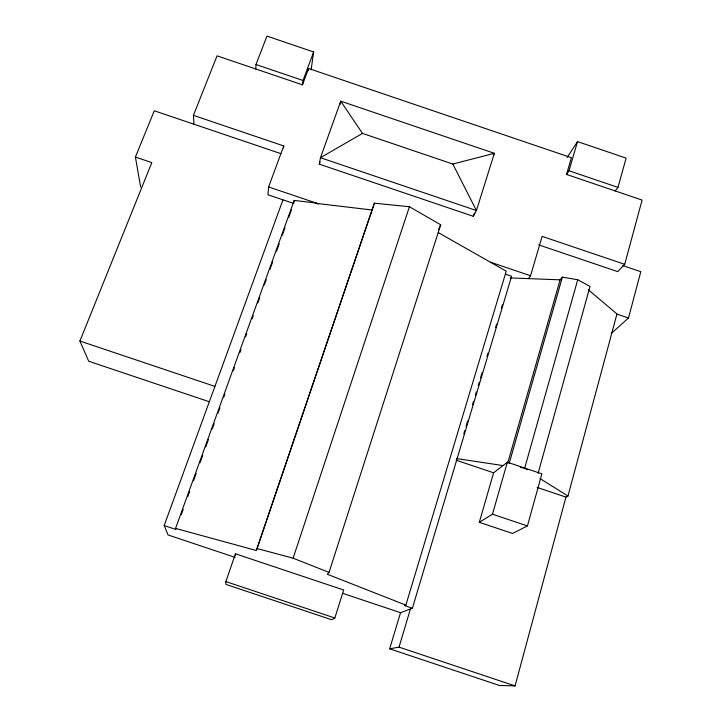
<?xml version="1.0" encoding="UTF-8"?>
<svg xmlns="http://www.w3.org/2000/svg" width="722" height="722" viewBox="0 0 722 722"><rect width="100%" height="100%" fill="white"/><g stroke="black" fill="none" stroke-linecap="round" stroke-linejoin="round"><path stroke-width="1.08" d="M255.778 68.987L255.994 64.52L266.95 36.1L313.628 51.957L311.146 69.826M235.327 555.606L235.453 553.81L343.699 590.009L334.837 617.996L331.687 619.747L225.896 584.405L225.869 581.589L235.453 553.81M538.702 244.884L617.698 271.625L624.711 264.333L642.093 200.075L566.526 174.435L571.409 157.721L308.547 68.473L302.482 84.835L217.06 55.847L193.433 115.358L283.764 145.943L268.602 186.944L267.943 194.76L293.782 203.496M283.538 148.037L283.764 145.943M302.482 84.835L303.041 80.494L313.628 51.957M308.258 70.666L308.547 68.473M293.926 202.467L294.215 200.418L316.155 203.026L318.176 204.055M319.305 164.156L320.46 157.712L340.748 101.179L494.362 153.308L476.43 210.535L473.334 216.311L319.305 164.156L320.063 162.044M340.152 104.203L340.748 101.179L362.453 133.399L452.838 164.047L494.362 153.308L493.415 155.131M294.215 200.418L175.563 528.414L256.364 550.507L374.393 203.171L409.437 206.736L440.709 224.804L329.042 572.393L327.265 574.225L405.872 605.117L506.23 271.192L438.263 232.583M611.245 333.456L628.492 317.996L640.802 271.698L622.806 265.606M537.123 487.413L565.958 497.106L567.97 496.032L616.967 313.962L588.394 289.829M505.445 274.189L511.591 276.264L412.397 608.24L400.539 612.689L389.654 648.807L499.425 685.467L515.075 685.9L565.958 497.106M538.107 473.28L590.027 286.453L577.726 279.757L562.402 277.113L560.119 279.838L507.756 462.892M615.162 190.942L617.996 187.386L626.118 158.118L577.519 141.602L567.149 157.459M527.439 525.932L541.87 473.831L507.349 462.224L493.604 472.793L479.309 522.313L512.539 533.468L527.439 525.932L492.476 514.199L479.309 522.313M577.726 279.757L524.632 468.343L527.674 469.733M492.476 514.199L507.349 462.224M509.145 463.542L562.402 277.113M566.526 174.435L569.008 170.762L577.519 141.602M528.378 278.62L530.553 275.75L542.132 236.365L624.711 264.333M389.654 648.807L399.013 647.138L410.43 608.98M463.804 433.814L464.769 430.592M466.051 426.287L467.657 420.908M472.486 404.789L473.442 401.558M475.374 395.115L476.339 391.884M478.271 385.44L479.227 382.209M480.518 377.913L482.125 372.534M486.944 356.406L487.91 353.184M495.626 327.382L496.592 324.16M501.411 308.032L502.377 304.81M256.364 550.507L374.393 203.171M473.334 216.311L474.345 213.107M256.833 548.467L293.114 558.196L409.437 206.736M181.285 514.642L183.198 509.353M187.783 496.655L189.696 491.366M193.523 480.78L196.203 473.37M200.03 462.784L202.711 455.374M205.77 446.909L208.45 439.499M212.277 428.922L214.19 423.624M218.017 413.047L219.93 407.75M223.757 397.172L224.903 393.995M233.323 370.711L234.47 367.534M239.83 352.724L240.977 349.547M245.57 336.849L246.716 333.672M252.068 318.853L253.223 315.676M257.808 302.978L259.721 297.69M264.315 284.982L266.228 279.694M270.055 269.107L272.736 261.707M276.562 251.121L279.243 243.711M282.302 235.246L284.982 227.836M288.809 217.25L291.48 209.849M235.201 557.411L168.055 534.957L164.183 525.535L282.97 199.841M209.245 401.721L88.716 361.244L79.907 341.037L151.819 162.612L135.402 157.062L154.282 110.782L280.75 153.605M438.579 229.325L440.709 224.804M362.453 133.399L320.46 157.712L476.43 210.535L452.838 164.047M405.872 605.117L404.609 605.632L412.397 608.24M510.409 277.934L560.119 279.838M316.046 203.342L372.263 210.03M456.412 458.542L502.999 465.573M520.427 467.351L523.585 468.091M164.183 525.535L175.924 529.461L175.563 528.414M342.418 593.258L400.539 612.689M225.869 581.589L334.837 617.996M399.013 647.138L515.075 685.9M456.096 460.185L493.604 472.793M79.907 341.037L214.921 386.405M255.994 64.52L303.041 80.494M569.008 170.762L617.996 187.386M268.602 186.944L316.155 203.026M490.4 262.167L530.553 275.75M616.931 314.088L628.492 317.996M293.114 558.196L329.042 572.393M540.02 478.587L567.97 496.032M135.402 157.062L140.655 186.989M193.433 115.358L193.956 124.22"/></g></svg>
